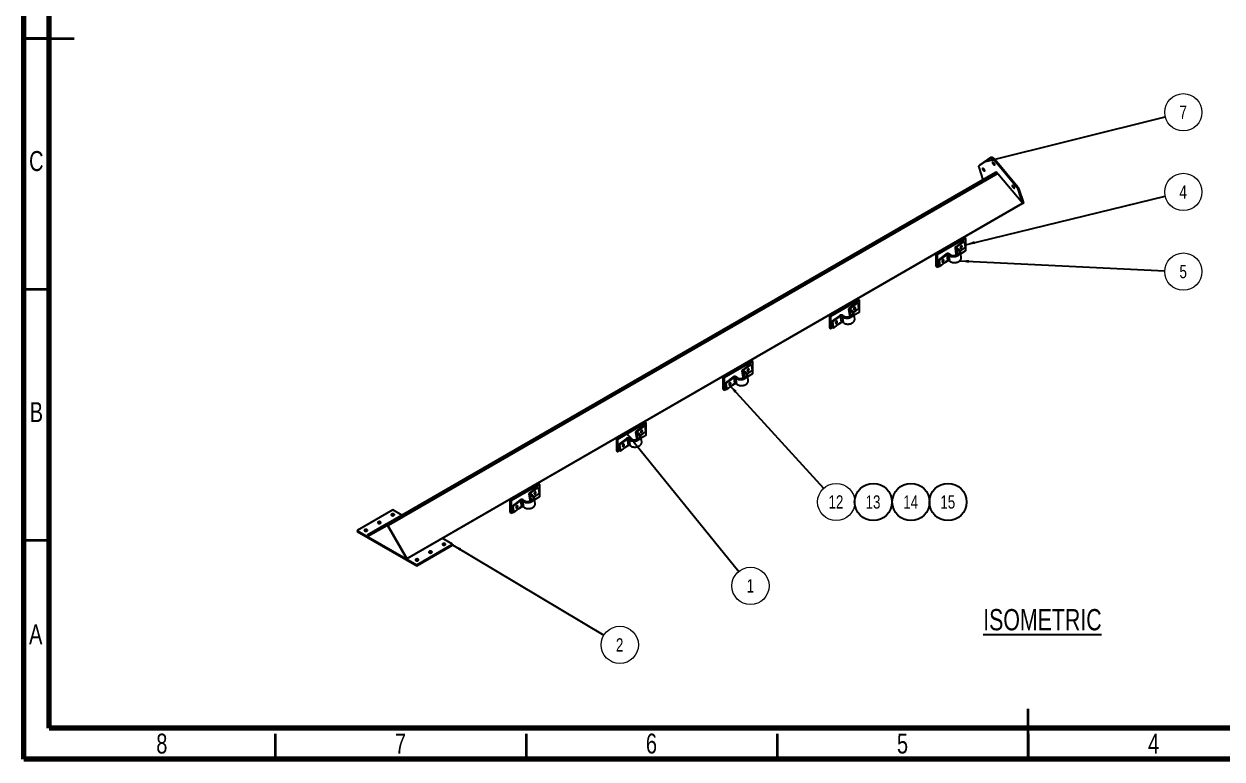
# Model space of a CAD drawing. Header units: millimetres. Extents: x 122 to 2816, y -707 to 556.
# Drawn here: x 1941.2 to 2179.8, y -316 to -169.6 of the extents above; entities that cross this region are included whole.
import ezdxf

# ---------------------------------------------------------------- set-up
doc = ezdxf.new("R2010")
doc.units = ezdxf.units.MM
doc.layers.add('FORMAT', color=7, linetype='Continuous')
doc.styles.add('SLDTEXTSTYLE7', font='TXT', dxfattribs={"width": 0.75})
doc.dimstyles.new('SLDDIMSTYLE0', dxfattribs={"dimtxt": 2.5, "dimasz": 1.852083, "dimexe": 0, "dimexo": 0.625, "dimgap": 0, "dimtad": 1, "dimdec": 0, "dimrnd": 1e-09, "dimtxsty": 'Standard', "dimsah": 1, "dimcen": 2.5, "dimazin": 3, "dimtfac": 1.852083, "dimtdec": 0, "dimtmove": 0, "dimatfit": 3, "dimfrac": 2})

# ---------------------------------------------------------------- blocks, each defined once
blk = doc.blocks.new('SW_NOTE_0_129')
at = {"color": 0, "linetype": 'Continuous', "lineweight": 0}
blk.add_circle((3.6, 0.9), 3.71, dxfattribs=at)
at = {"color": 0, "linetype": 'Continuous', "lineweight": 0, "insert": (3.57, 2.23), "char_height": 2.65, "attachment_point": 2, "style": 'SLDTEXTSTYLE7'}
blk.add_mtext('7', dxfattribs=at)
blk = doc.blocks.new('SW_NOTE_0_130')
at = {"color": 0, "linetype": 'Continuous', "lineweight": 0}
blk.add_circle((3.61, 0.87), 3.71, dxfattribs=at)
at = {"color": 0, "linetype": 'Continuous', "lineweight": 0, "insert": (3.58, 2.2), "char_height": 2.65, "attachment_point": 2, "style": 'SLDTEXTSTYLE7'}
blk.add_mtext('4', dxfattribs=at)
blk = doc.blocks.new('SW_NOTE_0_131')
at = {"color": 0, "linetype": 'Continuous', "lineweight": 0}
blk.add_circle((3.71, -0.18), 3.71, dxfattribs=at)
at = {"color": 0, "linetype": 'Continuous', "lineweight": 0, "insert": (3.68, 1.15), "char_height": 2.65, "attachment_point": 2, "style": 'SLDTEXTSTYLE7'}
blk.add_mtext('5', dxfattribs=at)
blk = doc.blocks.new('SW_NOTE_0_132')
at = {"color": 0, "linetype": 'Continuous', "lineweight": 0}
blk.add_circle((2.34, -2.88), 3.71, dxfattribs=at)
at = {"color": 0, "linetype": 'Continuous', "lineweight": 0, "insert": (2.31, -1.55), "char_height": 2.65, "attachment_point": 2, "style": 'SLDTEXTSTYLE7'}
blk.add_mtext('1', dxfattribs=at)
blk = doc.blocks.new('SW_NOTE_0_133')
at = {"color": 0, "linetype": 'Continuous', "lineweight": 0}
blk.add_circle((3.18, -1.9), 3.71, dxfattribs=at)
at = {"color": 0, "linetype": 'Continuous', "lineweight": 0, "insert": (3.16, -0.58), "char_height": 2.65, "attachment_point": 2, "style": 'SLDTEXTSTYLE7'}
blk.add_mtext('2', dxfattribs=at)
blk = doc.blocks.new('SW_NOTE_0_134')
at = {"color": 0, "linetype": 'Continuous', "lineweight": 0}
blk.add_circle((2.5, -2.74), 3.71, dxfattribs=at)
at = {"color": 0, "linetype": 'Continuous', "lineweight": 0, "insert": (2.45, -1.41), "char_height": 2.646, "attachment_point": 2, "style": 'SLDTEXTSTYLE7'}
blk.add_mtext('12', dxfattribs=at)
blk = doc.blocks.new('SW_NOTE_0_135')
at = {"layer": 'FORMAT', "color": 0}
blk.add_circle((1.95, 2.08), 3.71, dxfattribs=at)
at = {"layer": 'FORMAT', "color": 0, "insert": (1.9, 3.41), "char_height": 2.646, "attachment_point": 2, "style": 'SLDTEXTSTYLE7'}
blk.add_mtext('13', dxfattribs=at)
blk = doc.blocks.new('SW_NOTE_0_136')
at = {"layer": 'FORMAT', "color": 0}
blk.add_circle((1.95, 2.08), 3.71, dxfattribs=at)
at = {"layer": 'FORMAT', "color": 0, "insert": (1.9, 3.41), "char_height": 2.646, "attachment_point": 2, "style": 'SLDTEXTSTYLE7'}
blk.add_mtext('14', dxfattribs=at)
blk = doc.blocks.new('SW_NOTE_0_137')
at = {"layer": 'FORMAT', "color": 0}
blk.add_circle((1.95, 2.08), 3.71, dxfattribs=at)
at = {"layer": 'FORMAT', "color": 0, "insert": (1.9, 3.41), "char_height": 2.646, "attachment_point": 2, "style": 'SLDTEXTSTYLE7'}
blk.add_mtext('15', dxfattribs=at)

msp = doc.modelspace()

# ---------------------------------------------------------------- linework, layer by layer
at = {"color": 7, "linetype": 'Continuous', "lineweight": 70}
for p, q in [((1941.225354, -316.012227), (1941.225354, -29.012227)), ((1946.225354, -309.878702), (1946.225354, -32.878702)), ((2335.627826, -309.878702), (1946.225354, -309.878702)), ((2341.225354, -316.012227), (1941.225354, -316.012227))]:
    msp.add_line(p, q, dxfattribs=at)
at = {"color": 7, "linetype": 'Continuous', "lineweight": 35}
for p, q in [((1941.224354, -172.512227), (1951.226354, -172.512227)), ((1946.225354, -172.512227), (1941.225354, -172.512227)), ((1946.225354, -222.512227), (1941.225354, -222.512227)), ((1946.225354, -272.512227), (1941.225354, -272.512227)), ((2141.225354, -316.013227), (2141.225354, -306.011227)), ((1991.225354, -311.012227), (1991.225354, -316.012227)), ((2041.225354, -311.012227), (2041.225354, -316.012227)), ((2091.225354, -311.012227), (2091.225354, -316.012227)), ((2141.225354, -311.012227), (2141.225354, -316.012227))]:
    msp.add_line(p, q, dxfattribs=at)
at = {"color": 7, "linetype": 'Continuous', "lineweight": 25}
for p, q in [((2131.538569, -197.732123), (2131.376807, -197.884761)), ((2133.645324, -196.341565), (2131.391008, -197.873367)), ((2131.552769, -197.720729), (2131.391008, -197.873367)), ((2131.538569, -197.732123), (2131.552769, -197.720729)), ((2133.807085, -196.188926), (2131.552769, -197.720729)), ((2133.645324, -196.341565), (2133.807085, -196.188926)), ((2134.647858, -196.674294), (2134.486096, -196.826932)), ((2139.020005, -202.277494), (2134.486096, -196.826932)), ((2139.181767, -202.124855), (2134.647858, -196.674294)), ((2013.354454, -269.263186), (2134.751557, -199.18213)), ((2135.151557, -199.413045), (2013.754454, -269.494101)), ((2131.360161, -198.140053), (2132.184244, -200.664209)), ((2135.151557, -199.413045), (2140.156988, -205.298958)), ((2139.020005, -202.277494), (2139.181767, -202.124855)), ((2139.441518, -202.5593), (2139.279757, -202.711939)), ((2140.104033, -205.236688), (2139.279757, -202.711939)), ((2140.316614, -205.239707), (2139.441518, -202.5593)), ((2017.434454, -276.145191), (2140.075054, -205.346279)), ((2017.554454, -276.075894), (2140.156988, -205.298958)), ((2140.156988, -205.298958), (2140.075054, -205.346279)), ((2140.154852, -205.392346), (2140.101644, -205.330922)), ((2140.154852, -205.392346), (2140.129539, -205.314811)), ((2140.316614, -205.239707), (2140.154852, -205.392346)), ((2128.450191, -212.05717), (2128.626788, -212.159117)), ((2128.739925, -212.355076), (2123.08307, -215.620708)), ((2123.670177, -214.816614), (2123.95302, -214.653332)), ((2123.749975, -214.86268), (2127.992616, -212.413456)), ((2123.749975, -215.05865), (2127.992616, -212.609425)), ((2126.64601, -214.27107), (2126.819093, -215.462237)), ((2128.318933, -212.843811), (2126.78161, -214.00611)), ((2126.951316, -214.104079), (2128.488638, -212.94178)), ((2127.629975, -212.530671), (2127.912818, -212.367389)), ((2127.688098, -214.869059), (2128.661722, -214.132947)), ((2127.992616, -212.413456), (2127.912818, -212.367389)), ((2127.992616, -212.413456), (2127.992616, -212.609425)), ((2128.488638, -212.94178), (2128.318933, -212.843811)), ((2128.488638, -212.94178), (2128.661722, -214.132947)), ((2128.739925, -212.355076), (2128.739925, -214.83736)), ((2122.800228, -215.52275), (2122.623604, -215.420787)), ((2122.793337, -215.322802), (2122.969933, -215.424749)), ((2122.913365, -217.874377), (2122.913365, -215.718709)), ((2123.08307, -215.620708), (2123.08307, -218.102992)), ((2124.825018, -215.485401), (2123.287695, -216.647701)), ((2123.287695, -216.647701), (2123.457401, -216.745669)), ((2123.287695, -216.647701), (2123.460779, -217.838868)), ((2123.457401, -216.745669), (2124.994723, -215.58337)), ((2123.457401, -216.745669), (2123.630484, -217.936836)), ((2123.500444, -214.914598), (2123.749975, -215.05865)), ((2123.630484, -217.936836), (2125.167807, -216.774537)), ((2123.670177, -214.816614), (2123.749975, -214.86268)), ((2123.749975, -214.86268), (2123.749975, -215.05865)), ((2125.465282, -216.727771), (2124.46878, -217.30304)), ((2124.994723, -215.58337), (2125.167807, -216.774537)), ((2125.378111, -215.59317), (2125.551195, -216.784337)), ((2127.882333, -216.150492), (2127.709249, -214.959325)), ((2128.739925, -214.83736), (2127.772664, -215.395748)), ((2123.08307, -218.102992), (2123.026502, -218.070336)), ((2123.500688, -217.861907), (2123.08307, -218.102992)), ((2123.460779, -217.838868), (2123.630484, -217.936836)), ((2107.526721, -224.601198), (2101.869867, -227.86683)), ((2102.536772, -227.108802), (2106.779412, -224.659577)), ((2102.536772, -227.304771), (2106.779412, -224.855547)), ((2105.432806, -226.517192), (2105.60589, -227.708359)), ((2107.105729, -225.089933), (2105.568406, -226.252232)), ((2105.738112, -226.350201), (2107.275435, -225.187901)), ((2106.416772, -224.776792), (2106.699614, -224.613511)), ((2106.474895, -227.115181), (2107.448518, -226.379068)), ((2106.779412, -224.659577), (2106.699614, -224.613511)), ((2106.779412, -224.659577), (2106.779412, -224.855547)), ((2107.275435, -225.187901), (2107.105729, -225.089933)), ((2107.236988, -224.303292), (2107.413584, -224.405238)), ((2107.275435, -225.187901), (2107.448518, -226.379068)), ((2107.526721, -224.601198), (2107.526721, -227.083482)), ((2101.587024, -227.768872), (2101.4104, -227.666909)), ((2101.580134, -227.568924), (2101.75673, -227.670871)), ((2101.700161, -230.120499), (2101.700161, -227.964831)), ((2101.869867, -227.86683), (2101.869867, -230.349114)), ((2103.611814, -227.731523), (2102.074492, -228.893822)), ((2102.074492, -228.893822), (2102.244197, -228.991791)), ((2102.074492, -228.893822), (2102.247575, -230.084989)), ((2102.244197, -228.991791), (2103.78152, -227.829492)), ((2102.244197, -228.991791), (2102.417281, -230.182958)), ((2102.28724, -227.16072), (2102.536772, -227.304771)), ((2102.417281, -230.182958), (2103.954603, -229.020659)), ((2102.456974, -227.062735), (2102.739816, -226.899454)), ((2102.456974, -227.062735), (2102.536772, -227.108802)), ((2102.536772, -227.108802), (2102.536772, -227.304771)), ((2104.252078, -228.973893), (2103.255576, -229.549161)), ((2103.78152, -227.829492), (2103.954603, -229.020659)), ((2104.164908, -227.839292), (2104.337991, -229.030459)), ((2106.66913, -228.396613), (2106.496046, -227.205446)), ((2107.526721, -227.083482), (2106.559461, -227.641869)), ((2101.869867, -230.349114), (2101.813298, -230.316458)), ((2102.287485, -230.108028), (2101.869867, -230.349114)), ((2102.247575, -230.084989), (2102.417281, -230.182958)), ((2086.313518, -236.847319), (2080.656663, -240.112952)), ((2081.323568, -239.354923), (2085.566209, -236.905699)), ((2081.323568, -239.550893), (2085.566209, -237.101669)), ((2085.892526, -237.336054), (2084.355203, -238.498354)), ((2084.524909, -238.596323), (2086.062231, -237.434023)), ((2085.203568, -237.022914), (2085.486411, -236.859633)), ((2085.566209, -236.905699), (2085.486411, -236.859633)), ((2085.566209, -236.905699), (2085.566209, -237.101669)), ((2086.062231, -237.434023), (2085.892526, -237.336054)), ((2086.023785, -236.549413), (2086.200381, -236.65136)), ((2086.062231, -237.434023), (2086.235315, -238.62519)), ((2086.313518, -236.847319), (2086.313518, -239.329603)), ((2080.373821, -240.014993), (2080.197197, -239.913031)), ((2080.36693, -239.815046), (2080.543526, -239.916993)), ((2080.486958, -242.36662), (2080.486958, -240.210953)), ((2080.656663, -240.112952), (2080.656663, -242.595236)), ((2082.398611, -239.977644), (2080.861288, -241.139944)), ((2081.030994, -241.237913), (2082.568316, -240.075613)), ((2081.074037, -239.406842), (2081.323568, -239.550893)), ((2081.24377, -239.308857), (2081.526613, -239.145575)), ((2081.24377, -239.308857), (2081.323568, -239.354923)), ((2081.323568, -239.354923), (2081.323568, -239.550893)), ((2082.568316, -240.075613), (2082.7414, -241.26678)), ((2082.951704, -240.085413), (2083.124788, -241.27658)), ((2084.219603, -238.763314), (2084.392686, -239.954481)), ((2085.261691, -239.361303), (2086.235315, -238.62519)), ((2085.455926, -240.642735), (2085.282843, -239.451568)), ((2086.313518, -239.329603), (2085.346257, -239.887991)), ((2080.656663, -242.595236), (2080.600095, -242.56258)), ((2081.074281, -242.35415), (2080.656663, -242.595236)), ((2080.861288, -241.139944), (2081.030994, -241.237913)), ((2080.861288, -241.139944), (2081.034372, -242.331111)), ((2081.030994, -241.237913), (2081.204077, -242.42908)), ((2081.034372, -242.331111), (2081.204077, -242.42908)), ((2081.204077, -242.42908), (2082.7414, -241.26678)), ((2083.038875, -241.220015), (2082.042373, -241.795283)), ((2065.100314, -249.093441), (2059.44346, -252.359073)), ((2060.110365, -251.601045), (2064.353005, -249.151821)), ((2060.110365, -251.797015), (2064.353005, -249.34779)), ((2064.679322, -249.582176), (2063.142, -250.744475)), ((2063.311705, -250.842444), (2064.849028, -249.680145)), ((2063.990365, -249.269036), (2064.273208, -249.105754)), ((2064.353005, -249.151821), (2064.273208, -249.105754)), ((2064.353005, -249.151821), (2064.353005, -249.34779)), ((2064.849028, -249.680145), (2064.679322, -249.582176)), ((2064.810581, -248.795535), (2064.987177, -248.897482)), ((2064.849028, -249.680145), (2065.022112, -250.871312)), ((2065.100314, -249.093441), (2065.100314, -251.575725)), ((2059.160617, -252.261115), (2058.983994, -252.159152)), ((2059.153727, -252.061168), (2059.330323, -252.163114)), ((2059.273754, -254.612742), (2059.273754, -252.457074)), ((2059.44346, -252.359073), (2059.44346, -254.841358)), ((2061.185407, -252.223766), (2059.648085, -253.386066)), ((2059.81779, -253.484035), (2061.355113, -252.321735)), ((2059.860834, -251.652963), (2060.110365, -251.797015)), ((2060.030567, -251.554979), (2060.31341, -251.391697)), ((2060.030567, -251.554979), (2060.110365, -251.601045)), ((2060.110365, -251.601045), (2060.110365, -251.797015)), ((2061.355113, -252.321735), (2061.528197, -253.512902)), ((2061.738501, -252.331535), (2061.911585, -253.522702)), ((2063.006399, -251.009435), (2063.179483, -252.200602)), ((2064.048488, -251.607424), (2065.022112, -250.871312)), ((2064.242723, -252.888857), (2064.069639, -251.69769)), ((2065.100314, -251.575725), (2064.133054, -252.134113)), ((2059.44346, -254.841358), (2059.386891, -254.808701)), ((2059.861078, -254.600272), (2059.44346, -254.841358)), ((2059.648085, -253.386066), (2059.81779, -253.484035)), ((2059.648085, -253.386066), (2059.821168, -254.577233)), ((2059.81779, -253.484035), (2059.990874, -254.675202)), ((2059.821168, -254.577233), (2059.990874, -254.675202)), ((2059.990874, -254.675202), (2061.528197, -253.512902)), ((2061.825671, -253.466136), (2060.829169, -254.041405)), ((2043.887111, -261.339563), (2038.230257, -264.605195)), ((2038.897161, -263.847167), (2043.139802, -261.397942)), ((2038.897161, -264.043136), (2043.139802, -261.593912)), ((2043.466119, -261.828298), (2041.928796, -262.990597)), ((2042.098502, -263.088566), (2043.635824, -261.926267)), ((2042.777161, -261.515158), (2043.060004, -261.351876)), ((2043.139802, -261.397942), (2043.060004, -261.351876)), ((2043.139802, -261.397942), (2043.139802, -261.593912)), ((2043.635824, -261.926267), (2043.466119, -261.828298)), ((2043.597378, -261.041657), (2043.773974, -261.143604)), ((2043.635824, -261.926267), (2043.808908, -263.117433)), ((2043.887111, -261.339563), (2043.887111, -263.821847)), ((2037.947414, -264.507237), (2037.77079, -264.405274)), ((2037.940523, -264.307289), (2038.11712, -264.409236)), ((2038.060551, -266.858864), (2038.060551, -264.703196)), ((2038.230257, -264.605195), (2038.230257, -267.087479)), ((2039.972204, -264.469888), (2038.434881, -265.632187)), ((2038.604587, -265.730156), (2040.141909, -264.567857)), ((2038.64763, -263.899085), (2038.897161, -264.043136)), ((2038.817363, -263.8011), (2039.100206, -263.637819)), ((2038.817363, -263.8011), (2038.897161, -263.847167)), ((2038.897161, -263.847167), (2038.897161, -264.043136)), ((2040.141909, -264.567857), (2040.314993, -265.759024)), ((2040.525297, -264.577657), (2040.698381, -265.768824)), ((2041.793196, -263.255557), (2041.96628, -264.446724)), ((2042.835284, -263.853546), (2043.808908, -263.117433)), ((2043.029519, -265.134978), (2042.856436, -263.943811)), ((2043.887111, -263.821847), (2042.919851, -264.380234)), ((2014.685825, -266.39436), (2007.614757, -270.4764)), ((2016.504885, -267.444481), (2014.685825, -266.39436)), ((2038.230257, -267.087479), (2038.173688, -267.054823)), ((2038.647875, -266.846394), (2038.230257, -267.087479)), ((2038.434881, -265.632187), (2038.604587, -265.730156)), ((2038.434881, -265.632187), (2038.607965, -266.823354)), ((2038.604587, -265.730156), (2038.777671, -266.921323)), ((2038.607965, -266.823354), (2038.777671, -266.921323)), ((2038.777671, -266.921323), (2040.314993, -265.759024)), ((2040.612468, -265.712258), (2039.615966, -266.287526)), ((2013.354454, -269.263186), (2009.554454, -271.457592)), ((2009.674454, -271.665438), (2013.462602, -269.478587)), ((2009.674454, -271.665438), (2013.454454, -269.482581)), ((2013.654454, -269.598039), (2017.434454, -276.145191)), ((2017.554454, -276.075894), (2013.754454, -269.494101)), ((2007.614757, -270.4764), (2019.494151, -277.334229)), ((2007.614757, -270.4764), (2007.614757, -270.67237)), ((2007.614757, -270.67237), (2019.494151, -277.530198)), ((2009.554454, -271.457592), (2009.674454, -271.665438)), ((2019.494151, -277.334229), (2026.565219, -273.252188)), ((2019.494151, -277.530198), (2026.565219, -273.448158)), ((2026.565219, -273.252188), (2024.505522, -272.06315)), ((2026.565219, -273.252188), (2026.565219, -273.448158)), ((2017.434454, -276.145191), (2017.554454, -276.075894)), ((2019.494151, -277.334229), (2019.494151, -277.530198))]:
    msp.add_line(p, q, dxfattribs=at)
at = {"color": 8, "linetype": 'Continuous', "lineweight": 25}
for p, q in [((2128.626788, -212.159117), (2127.992616, -212.525216)), ((2126.913815, -214.505481), (2127.075875, -215.620783)), ((2126.951316, -214.104079), (2126.986216, -214.344265)), ((2123.67704, -215.016545), (2122.969933, -215.424749)), ((2105.738112, -226.350201), (2105.773012, -226.590386)), ((2107.413584, -224.405238), (2106.779412, -224.771338)), ((2102.463837, -227.262667), (2101.75673, -227.670871)), ((2105.700612, -226.751602), (2105.862672, -227.866905)), ((2086.200381, -236.65136), (2085.566209, -237.01746)), ((2081.250633, -239.508789), (2080.543526, -239.916993)), ((2084.487408, -238.997724), (2084.649468, -240.113026)), ((2084.524909, -238.596323), (2084.559809, -238.836508)), ((2064.987177, -248.897482), (2064.353005, -249.263581)), ((2060.03743, -251.75491), (2059.330323, -252.163114)), ((2063.274205, -251.243846), (2063.436265, -252.359148)), ((2063.311705, -250.842444), (2063.346606, -251.08263)), ((2043.773974, -261.143604), (2043.139802, -261.509703)), ((2038.824226, -264.001032), (2038.11712, -264.409236)), ((2042.061002, -263.489967), (2042.223062, -264.60527)), ((2042.098502, -263.088566), (2042.133402, -263.328751))]:
    msp.add_line(p, q, dxfattribs=at)
at = {"color": 7, "linetype": 'Continuous', "lineweight": 25, "flags": 128}
for points in [[(2131.391008, -197.873367), (2131.370247, -197.891487), (2131.354149, -197.914432), (2131.342846, -197.942011), (2131.336436, -197.97399), (2131.33497, -198.010103), (2131.338462, -198.050046), (2131.346883, -198.093485), (2131.360161, -198.140053)], [(2134.486096, -196.826932), (2134.412749, -196.743385), (2134.334874, -196.663564), (2134.253989, -196.589022), (2134.171666, -196.52121), (2134.089509, -196.461449), (2134.009116, -196.410902), (2133.932052, -196.370552), (2133.859818, -196.341184), (2133.793819, -196.323371), (2133.735339, -196.317459), (2133.685517, -196.323563), (2133.645324, -196.341565)], [(2133.807085, -196.188926), (2133.847279, -196.170925), (2133.897101, -196.164821), (2133.95558, -196.170733), (2134.02158, -196.188546), (2134.093814, -196.217913), (2134.170878, -196.258263), (2134.25127, -196.308811), (2134.333428, -196.368572), (2134.41575, -196.436383), (2134.496636, -196.510925), (2134.57451, -196.590747), (2134.647858, -196.674294)], [(2134.582582, -197.60497), (2134.562583, -197.556866), (2134.53294, -197.504903), (2134.495038, -197.451512), (2134.450648, -197.399188), (2134.401848, -197.350378), (2134.350917, -197.307365), (2134.300239, -197.272159), (2134.252183, -197.246408), (2134.208995, -197.231315), (2134.172696, -197.227585), (2134.144982, -197.235394), (2134.127149, -197.254376), (2134.120032, -197.283643), (2134.123962, -197.321828), (2134.138757, -197.367143), (2134.163724, -197.417472), (2134.197696, -197.47046), (2134.239085, -197.523629), (2134.285954, -197.574494), (2134.336114, -197.620677), (2134.387217, -197.660017), (2134.436876, -197.690675), (2134.482767, -197.711217), (2134.522745, -197.720684), (2134.55494, -197.718633), (2134.577848, -197.705158), (2134.590396, -197.680891), (2134.591999, -197.646967), (2134.582582, -197.60497)], [(2132.553487, -198.772031), (2132.533489, -198.723927), (2132.503846, -198.671964), (2132.465943, -198.618573), (2132.421554, -198.566249), (2132.372753, -198.517439), (2132.321823, -198.474426), (2132.271145, -198.43922), (2132.223089, -198.413469), (2132.179901, -198.398376), (2132.143602, -198.394646), (2132.115888, -198.402455), (2132.098055, -198.421437), (2132.090938, -198.450704), (2132.094868, -198.488889), (2132.109663, -198.534204), (2132.13463, -198.584533), (2132.168602, -198.637521), (2132.209991, -198.69069), (2132.25686, -198.741555), (2132.30702, -198.787738), (2132.358123, -198.827078), (2132.407782, -198.857736), (2132.453673, -198.878278), (2132.49365, -198.887745), (2132.525846, -198.885694), (2132.548754, -198.872219), (2132.561302, -198.847952), (2132.562905, -198.814028), (2132.553487, -198.772031)], [(2138.493184, -202.200945), (2138.473186, -202.152841), (2138.443543, -202.100878), (2138.40564, -202.047487), (2138.361251, -201.995163), (2138.31245, -201.946353), (2138.26152, -201.90334), (2138.210842, -201.868134), (2138.162786, -201.842383), (2138.119598, -201.82729), (2138.083299, -201.82356), (2138.055585, -201.831369), (2138.037752, -201.850351), (2138.030635, -201.879618), (2138.034565, -201.917803), (2138.04936, -201.963119), (2138.074327, -202.013447), (2138.108299, -202.066435), (2138.149688, -202.119604), (2138.196557, -202.17047), (2138.246717, -202.216652), (2138.29782, -202.255992), (2138.347479, -202.28665), (2138.39337, -202.307192), (2138.433347, -202.316659), (2138.465543, -202.314608), (2138.488451, -202.301133), (2138.500999, -202.276867), (2138.502602, -202.242942), (2138.493184, -202.200945)], [(2125.378111, -215.59317), (2125.444076, -215.665434), (2125.52228, -215.731475), (2125.6118, -215.790515), (2125.711581, -215.841857), (2125.820446, -215.884897), (2125.937113, -215.919127), (2126.060205, -215.944143), (2126.188272, -215.959651), (2126.319804, -215.965467), (2126.453249, -215.961523), (2126.587035, -215.947866), (2126.719584, -215.924656), (2126.849334, -215.892168), (2126.974755, -215.850784), (2127.094367, -215.800992), (2127.206762, -215.743379), (2127.310614, -215.678624), (2127.404698, -215.607492), (2127.487905, -215.53082), (2127.559254, -215.449512), (2127.617905, -215.364527), (2127.663165, -215.276867), (2127.694501, -215.187566), (2127.711544, -215.097676), (2127.714093, -215.008257), (2127.702116, -214.920363), (2127.675757, -214.835031), (2127.635325, -214.753267), (2127.581298, -214.676034), (2127.514311, -214.604243), (2127.435156, -214.53874), (2127.344765, -214.480299), (2127.244203, -214.429607), (2127.134657, -214.387262), (2127.017418, -214.353765)], [(2126.913815, -214.505481), (2127.016925, -214.535399), (2127.112494, -214.57381), (2127.199174, -214.620171), (2127.275743, -214.673829), (2127.341122, -214.734027), (2127.394387, -214.799916), (2127.434789, -214.870568), (2127.461757, -214.944985), (2127.474911, -215.022119), (2127.474066, -215.100882), (2127.459234, -215.180163), (2127.430623, -215.258845), (2127.388637, -215.335817), (2127.333869, -215.409994), (2127.267091, -215.480331), (2127.189243, -215.545836), (2127.101424, -215.605584), (2127.004873, -215.658733), (2126.900951, -215.704535), (2126.791123, -215.742342), (2126.676937, -215.771622), (2126.560005, -215.791962), (2126.441975, -215.803076), (2126.324511, -215.804805), (2126.209269, -215.797127), (2126.097876, -215.780149), (2125.991901, -215.754111), (2125.892839, -215.71938), (2125.802087, -215.676445), (2125.720924, -215.625913), (2125.650495, -215.568495), (2125.591793, -215.505001)], [(2126.78161, -214.00611), (2126.728986, -214.052639), (2126.688042, -214.103619), (2126.659999, -214.157532), (2126.645692, -214.212772), (2126.645547, -214.267692), (2126.659569, -214.320656), (2126.68734, -214.370086), (2126.728032, -214.414509), (2126.780433, -214.452602), (2126.842982, -214.48323), (2126.913815, -214.505481)], [(2127.017418, -214.353765), (2126.969735, -214.337366), (2126.930555, -214.313361), (2126.902081, -214.2831), (2126.885912, -214.248284), (2126.882958, -214.210868), (2126.893384, -214.172957), (2126.916605, -214.136681), (2126.951316, -214.104079)], [(2127.90236, -214.244356), (2127.943251, -214.20721), (2127.979942, -214.161171), (2128.010127, -214.109132), (2128.031909, -214.054363), (2128.04392, -214.000304), (2128.045404, -213.950354), (2128.036269, -213.907651), (2128.017089, -213.874876), (2127.989069, -213.854091), (2127.953969, -213.846601), (2127.913995, -213.852877), (2127.871659, -213.872523), (2127.82962, -213.904307), (2127.79052, -213.94623), (2127.756817, -213.995659), (2127.730627, -214.049488), (2127.713596, -214.104334), (2127.706795, -214.156751), (2127.71065, -214.203447), (2127.72492, -214.241485), (2127.748708, -214.268478), (2127.780519, -214.282728), (2127.818354, -214.28334), (2127.859837, -214.270276), (2127.90236, -214.244356)], [(2124.268688, -216.99161), (2124.30958, -216.954464), (2124.346271, -216.908425), (2124.376455, -216.856385), (2124.398237, -216.801616), (2124.410248, -216.747558), (2124.411733, -216.697608), (2124.402598, -216.654904), (2124.383418, -216.62213), (2124.355397, -216.601345), (2124.320298, -216.593855), (2124.280323, -216.60013), (2124.237987, -216.619777), (2124.195948, -216.651561), (2124.156849, -216.693484), (2124.123145, -216.742913), (2124.096955, -216.796741), (2124.079924, -216.851588), (2124.073123, -216.904005), (2124.076979, -216.9507), (2124.091249, -216.988739), (2124.115036, -217.015732), (2124.146847, -217.029982), (2124.184683, -217.030594), (2124.226165, -217.01753), (2124.268688, -216.99161)], [(2125.591793, -215.505001), (2125.548921, -215.461611), (2125.494593, -215.424767), (2125.430428, -215.395568), (2125.358338, -215.374884), (2125.28047, -215.36333), (2125.199144, -215.361251), (2125.116784, -215.368709), (2125.035844, -215.385482), (2124.958735, -215.41107), (2124.887755, -215.44471), (2124.825018, -215.485401)], [(2124.994723, -215.58337), (2125.038972, -215.556274), (2125.090272, -215.536208), (2125.14574, -215.524299), (2125.202259, -215.521217), (2125.256651, -215.527135), (2125.30586, -215.541719), (2125.34712, -215.564151), (2125.378111, -215.59317)], [(2125.167807, -216.774537), (2125.212056, -216.747441), (2125.263356, -216.727375), (2125.318824, -216.715466), (2125.375343, -216.712384), (2125.429735, -216.718302), (2125.478944, -216.732886), (2125.520204, -216.755318), (2125.551195, -216.784337)], [(2125.551195, -216.784337), (2125.61716, -216.856601), (2125.695363, -216.922642), (2125.784883, -216.981682), (2125.884664, -217.033024), (2125.99353, -217.076064), (2126.110197, -217.110294), (2126.233289, -217.13531), (2126.361356, -217.150818), (2126.492888, -217.156634), (2126.626333, -217.15269), (2126.760119, -217.139033), (2126.892668, -217.115823), (2127.022418, -217.083335), (2127.147838, -217.041951), (2127.267451, -216.992159), (2127.379846, -216.934546), (2127.483697, -216.869791), (2127.577781, -216.798659), (2127.660989, -216.721987), (2127.732338, -216.640679), (2127.790989, -216.555694), (2127.836249, -216.468034), (2127.867585, -216.378733), (2127.884628, -216.288843), (2127.887176, -216.199424), (2127.882333, -216.150492)], [(2104.164908, -227.839292), (2104.230873, -227.911555), (2104.309076, -227.977597), (2104.398596, -228.036636), (2104.498377, -228.087979), (2104.607243, -228.131019), (2104.72391, -228.165249), (2104.847002, -228.190265), (2104.975069, -228.205772), (2105.1066, -228.211589), (2105.240046, -228.207645), (2105.373832, -228.193988), (2105.506381, -228.170778), (2105.636131, -228.13829), (2105.761551, -228.096906), (2105.881164, -228.047113), (2105.993559, -227.989501), (2106.09741, -227.924746), (2106.191494, -227.853613), (2106.274701, -227.776941), (2106.346051, -227.695634), (2106.404702, -227.610649), (2106.449962, -227.522989), (2106.481298, -227.433688), (2106.498341, -227.343798), (2106.500889, -227.254379), (2106.488913, -227.166485), (2106.462554, -227.081153), (2106.422122, -226.999388), (2106.368094, -226.922155), (2106.301108, -226.850364), (2106.221953, -226.784862), (2106.131561, -226.72642), (2106.031, -226.675728), (2105.921454, -226.633384), (2105.804215, -226.599886)], [(2105.568406, -226.252232), (2105.515782, -226.298761), (2105.474838, -226.349741), (2105.446795, -226.403654), (2105.432488, -226.458893), (2105.432343, -226.513813), (2105.446365, -226.566777), (2105.474136, -226.616207), (2105.514828, -226.660631), (2105.56723, -226.698724), (2105.629779, -226.729352), (2105.700612, -226.751602)], [(2105.804215, -226.599886), (2105.756532, -226.583487), (2105.717352, -226.559483), (2105.688878, -226.529222), (2105.672709, -226.494405), (2105.669755, -226.45699), (2105.680181, -226.419079), (2105.703402, -226.382803), (2105.738112, -226.350201)], [(2106.689156, -226.490478), (2106.730048, -226.453332), (2106.766739, -226.407293), (2106.796923, -226.355253), (2106.818705, -226.300484), (2106.830716, -226.246426), (2106.832201, -226.196476), (2106.823066, -226.153772), (2106.803886, -226.120998), (2106.775866, -226.100213), (2106.740766, -226.092723), (2106.700792, -226.098998), (2106.658455, -226.118645), (2106.616416, -226.150429), (2106.577317, -226.192352), (2106.543613, -226.241781), (2106.517423, -226.295609), (2106.500393, -226.350456), (2106.493591, -226.402873), (2106.497447, -226.449568), (2106.511717, -226.487607), (2106.535505, -226.5146), (2106.567315, -226.52885), (2106.605151, -226.529462), (2106.646633, -226.516398), (2106.689156, -226.490478)], [(2103.055485, -229.237732), (2103.096376, -229.200585), (2103.133067, -229.154546), (2103.163252, -229.102507), (2103.185034, -229.047738), (2103.197045, -228.99368), (2103.198529, -228.94373), (2103.189394, -228.901026), (2103.170214, -228.868252), (2103.142194, -228.847467), (2103.107094, -228.839976), (2103.06712, -228.846252), (2103.024784, -228.865899), (2102.982745, -228.897682), (2102.943645, -228.939606), (2102.909942, -228.989035), (2102.883752, -229.042863), (2102.866721, -229.097709), (2102.85992, -229.150127), (2102.863775, -229.196822), (2102.878045, -229.234861), (2102.901833, -229.261853), (2102.933644, -229.276103), (2102.971479, -229.276715), (2103.012962, -229.263651), (2103.055485, -229.237732)], [(2104.37859, -227.751123), (2104.335718, -227.707733), (2104.28139, -227.670889), (2104.217225, -227.64169), (2104.145134, -227.621005), (2104.067266, -227.609451), (2103.985941, -227.607373), (2103.903581, -227.614831), (2103.822641, -227.631604), (2103.745532, -227.657191), (2103.674551, -227.690832), (2103.611814, -227.731523)], [(2103.78152, -227.829492), (2103.825769, -227.802396), (2103.877069, -227.78233), (2103.932537, -227.770421), (2103.989056, -227.767339), (2104.043448, -227.773256), (2104.092657, -227.787841), (2104.133916, -227.810273), (2104.164908, -227.839292)], [(2103.954603, -229.020659), (2103.998852, -228.993563), (2104.050152, -228.973497), (2104.105621, -228.961588), (2104.162139, -228.958506), (2104.216532, -228.964423), (2104.26574, -228.979008), (2104.307, -229.00144), (2104.337991, -229.030459)], [(2104.337991, -229.030459), (2104.403956, -229.102722), (2104.48216, -229.168764), (2104.57168, -229.227803), (2104.671461, -229.279146), (2104.780327, -229.322186), (2104.896993, -229.356415), (2105.020086, -229.381432), (2105.148153, -229.396939), (2105.279684, -229.402756), (2105.413129, -229.398812), (2105.546915, -229.385155), (2105.679465, -229.361945), (2105.809214, -229.329457), (2105.934635, -229.288073), (2106.054248, -229.23828), (2106.166642, -229.180668), (2106.270494, -229.115913), (2106.364578, -229.04478), (2106.447785, -228.968108), (2106.519135, -228.8868), (2106.577785, -228.801816), (2106.623045, -228.714156), (2106.654382, -228.624855), (2106.671424, -228.534965), (2106.673973, -228.445546), (2106.66913, -228.396613)], [(2105.700612, -226.751602), (2105.803722, -226.781521), (2105.899291, -226.819931), (2105.985971, -226.866292), (2106.06254, -226.91995), (2106.127918, -226.980148), (2106.181184, -227.046038), (2106.221585, -227.116689), (2106.248553, -227.191107), (2106.261708, -227.268241), (2106.260863, -227.347004), (2106.24603, -227.426285), (2106.21742, -227.504966), (2106.175434, -227.581939), (2106.120666, -227.656116), (2106.053887, -227.726453), (2105.97604, -227.791957), (2105.888221, -227.851705), (2105.79167, -227.904855), (2105.687747, -227.950656), (2105.577919, -227.988464), (2105.463734, -228.017744), (2105.346801, -228.038084), (2105.228771, -228.049197), (2105.111307, -228.050927), (2104.996066, -228.043249), (2104.884672, -228.026271), (2104.778697, -228.000233), (2104.679635, -227.965502), (2104.588883, -227.922567), (2104.50772, -227.872034), (2104.437292, -227.814617), (2104.37859, -227.751123)], [(2084.355203, -238.498354), (2084.302579, -238.544883), (2084.261635, -238.595863), (2084.233592, -238.649776), (2084.219285, -238.705015), (2084.21914, -238.759935), (2084.233162, -238.812899), (2084.260933, -238.862329), (2084.301625, -238.906753), (2084.354026, -238.944846), (2084.416575, -238.975474), (2084.487408, -238.997724)], [(2085.475953, -238.7366), (2085.516844, -238.699453), (2085.553535, -238.653414), (2085.58372, -238.601375), (2085.605502, -238.546606), (2085.617513, -238.492548), (2085.618997, -238.442598), (2085.609863, -238.399894), (2085.590682, -238.36712), (2085.562662, -238.346335), (2085.527562, -238.338845), (2085.487588, -238.34512), (2085.445252, -238.364767), (2085.403213, -238.39655), (2085.364113, -238.438474), (2085.33041, -238.487903), (2085.30422, -238.541731), (2085.287189, -238.596577), (2085.280388, -238.648995), (2085.284243, -238.69569), (2085.298513, -238.733729), (2085.322301, -238.760721), (2085.354112, -238.774971), (2085.391947, -238.775583), (2085.43343, -238.762519), (2085.475953, -238.7366)], [(2083.165387, -239.997245), (2083.122514, -239.953854), (2083.068186, -239.917011), (2083.004021, -239.887812), (2082.931931, -239.867127), (2082.854063, -239.855573), (2082.772737, -239.853494), (2082.690377, -239.860952), (2082.609437, -239.877725), (2082.532328, -239.903313), (2082.461348, -239.936953), (2082.398611, -239.977644)], [(2082.568316, -240.075613), (2082.612565, -240.048518), (2082.663865, -240.028452), (2082.719333, -240.016543), (2082.775852, -240.01346), (2082.830244, -240.019378), (2082.879453, -240.033963), (2082.920713, -240.056395), (2082.951704, -240.085413)], [(2082.951704, -240.085413), (2083.017669, -240.157677), (2083.095873, -240.223718), (2083.185393, -240.282758), (2083.285174, -240.334101), (2083.394039, -240.37714), (2083.510706, -240.41137), (2083.633799, -240.436386), (2083.761866, -240.451894), (2083.893397, -240.45771), (2084.026842, -240.453767), (2084.160628, -240.440109), (2084.293177, -240.4169), (2084.422927, -240.384411), (2084.548348, -240.343027), (2084.66796, -240.293235), (2084.780355, -240.235622), (2084.884207, -240.170868), (2084.978291, -240.099735), (2085.061498, -240.023063), (2085.132848, -239.941755), (2085.191498, -239.85677), (2085.236758, -239.769111), (2085.268095, -239.679809), (2085.285137, -239.589919), (2085.287686, -239.5005), (2085.27571, -239.412607), (2085.24935, -239.327274), (2085.208918, -239.24551), (2085.154891, -239.168277), (2085.087905, -239.096486), (2085.008749, -239.030984), (2084.918358, -238.972542), (2084.817796, -238.92185), (2084.70825, -238.879506), (2084.591011, -238.846008)], [(2083.124788, -241.27658), (2083.190753, -241.348844), (2083.268957, -241.414885), (2083.358476, -241.473925), (2083.458257, -241.525267), (2083.567123, -241.568307), (2083.68379, -241.602537), (2083.806882, -241.627553), (2083.934949, -241.643061), (2084.066481, -241.648877), (2084.199926, -241.644934), (2084.333712, -241.631276), (2084.466261, -241.608067), (2084.596011, -241.575578), (2084.721431, -241.534194), (2084.841044, -241.484402), (2084.953439, -241.426789), (2085.05729, -241.362035), (2085.151374, -241.290902), (2085.234582, -241.21423), (2085.305931, -241.132922), (2085.364582, -241.047937), (2085.409842, -240.960278), (2085.441178, -240.870976), (2085.458221, -240.781086), (2085.460769, -240.691667), (2085.455926, -240.642735)], [(2084.487408, -238.997724), (2084.590518, -239.027642), (2084.686087, -239.066053), (2084.772768, -239.112414), (2084.849337, -239.166072), (2084.914715, -239.22627), (2084.96798, -239.29216), (2085.008382, -239.362811), (2085.03535, -239.437229), (2085.048504, -239.514363), (2085.047659, -239.593126), (2085.032827, -239.672407), (2085.004216, -239.751088), (2084.962231, -239.82806), (2084.907462, -239.902238), (2084.840684, -239.972575), (2084.762836, -240.038079), (2084.675018, -240.097827), (2084.578466, -240.150977), (2084.474544, -240.196778), (2084.364716, -240.234585), (2084.25053, -240.263866), (2084.133598, -240.284206), (2084.015568, -240.295319), (2083.898104, -240.297049), (2083.782862, -240.289371), (2083.671469, -240.272393), (2083.565494, -240.246355), (2083.466432, -240.211623), (2083.37568, -240.168689), (2083.294517, -240.118156), (2083.224088, -240.060738), (2083.165387, -239.997245)], [(2084.591011, -238.846008), (2084.543328, -238.829609), (2084.504149, -238.805604), (2084.475674, -238.775343), (2084.459505, -238.740527), (2084.456551, -238.703112), (2084.466978, -238.665201), (2084.490198, -238.628925), (2084.524909, -238.596323)], [(2081.842281, -241.483853), (2081.883173, -241.446707), (2081.919864, -241.400668), (2081.950048, -241.348629), (2081.971831, -241.29386), (2081.983841, -241.239801), (2081.985326, -241.189851), (2081.976191, -241.147148), (2081.957011, -241.114373), (2081.928991, -241.093588), (2081.893891, -241.086098), (2081.853917, -241.092374), (2081.81158, -241.11202), (2081.769541, -241.143804), (2081.730442, -241.185727), (2081.696738, -241.235156), (2081.670548, -241.288985), (2081.653518, -241.343831), (2081.646716, -241.396248), (2081.650572, -241.442944), (2081.664842, -241.480982), (2081.68863, -241.507975), (2081.720441, -241.522225), (2081.758276, -241.522837), (2081.799758, -241.509773), (2081.842281, -241.483853)], [(2082.7414, -241.26678), (2082.785649, -241.239685), (2082.836949, -241.219619), (2082.892417, -241.20771), (2082.948936, -241.204627), (2083.003328, -241.210545), (2083.052537, -241.22513), (2083.093797, -241.247562), (2083.124788, -241.27658)], [(2061.952183, -252.243366), (2061.909311, -252.199976), (2061.854983, -252.163132), (2061.790818, -252.133933), (2061.718727, -252.113249), (2061.640859, -252.101695), (2061.559534, -252.099616), (2061.477174, -252.107074), (2061.396234, -252.123847), (2061.319125, -252.149435), (2061.248144, -252.183075), (2061.185407, -252.223766)], [(2061.355113, -252.321735), (2061.399362, -252.294639), (2061.450662, -252.274573), (2061.50613, -252.262664), (2061.562649, -252.259582), (2061.617041, -252.2655), (2061.66625, -252.280084), (2061.70751, -252.302516), (2061.738501, -252.331535)], [(2061.738501, -252.331535), (2061.804466, -252.403799), (2061.882669, -252.46984), (2061.972189, -252.52888), (2062.07197, -252.580222), (2062.180836, -252.623262), (2062.297503, -252.657492), (2062.420595, -252.682508), (2062.548662, -252.698016), (2062.680194, -252.703832), (2062.813639, -252.699888), (2062.947425, -252.686231), (2063.079974, -252.663021), (2063.209724, -252.630533), (2063.335144, -252.589149), (2063.454757, -252.539357), (2063.567152, -252.481744), (2063.671003, -252.416989), (2063.765087, -252.345857), (2063.848295, -252.269185), (2063.919644, -252.187877), (2063.978295, -252.102892), (2064.023555, -252.015232), (2064.054891, -251.925931), (2064.071934, -251.836041), (2064.074482, -251.746622), (2064.062506, -251.658728), (2064.036147, -251.573396), (2063.995715, -251.491632), (2063.941687, -251.414399), (2063.874701, -251.342608), (2063.795546, -251.277105), (2063.705154, -251.218664), (2063.604593, -251.167972), (2063.495047, -251.125627), (2063.377808, -251.09213)], [(2061.911585, -253.522702), (2061.97755, -253.594966), (2062.055753, -253.661007), (2062.145273, -253.720047), (2062.245054, -253.771389), (2062.35392, -253.814429), (2062.470586, -253.848659), (2062.593679, -253.873675), (2062.721746, -253.889183), (2062.853277, -253.894999), (2062.986723, -253.891055), (2063.120509, -253.877398), (2063.253058, -253.854188), (2063.382807, -253.8217), (2063.508228, -253.780316), (2063.627841, -253.730524), (2063.740235, -253.672911), (2063.844087, -253.608156), (2063.938171, -253.537024), (2064.021378, -253.460352), (2064.092728, -253.379044), (2064.151378, -253.294059), (2064.196639, -253.206399), (2064.227975, -253.117098), (2064.245018, -253.027208), (2064.247566, -252.937789), (2064.242723, -252.888857)], [(2063.274205, -251.243846), (2063.377315, -251.273764), (2063.472884, -251.312175), (2063.559564, -251.358536), (2063.636133, -251.412194), (2063.701511, -251.472392), (2063.754777, -251.538281), (2063.795178, -251.608933), (2063.822147, -251.68335), (2063.835301, -251.760484), (2063.834456, -251.839247), (2063.819623, -251.918528), (2063.791013, -251.99721), (2063.749027, -252.074182), (2063.694259, -252.148359), (2063.62748, -252.218696), (2063.549633, -252.284201), (2063.461814, -252.343949), (2063.365263, -252.397098), (2063.26134, -252.4429), (2063.151512, -252.480707), (2063.037327, -252.509987), (2062.920395, -252.530327), (2062.802364, -252.541441), (2062.6849, -252.54317), (2062.569659, -252.535492), (2062.458266, -252.518514), (2062.352291, -252.492476), (2062.253228, -252.457745), (2062.162476, -252.41481), (2062.081313, -252.364278), (2062.010885, -252.30686), (2061.952183, -252.243366)], [(2063.142, -250.744475), (2063.089375, -250.791004), (2063.048432, -250.841984), (2063.020388, -250.895897), (2063.006081, -250.951137), (2063.005937, -251.006057), (2063.019958, -251.059021), (2063.047729, -251.108451), (2063.088422, -251.152874), (2063.140823, -251.190967), (2063.203372, -251.221596), (2063.274205, -251.243846)], [(2063.377808, -251.09213), (2063.330125, -251.075731), (2063.290945, -251.051726), (2063.262471, -251.021465), (2063.246302, -250.986649), (2063.243348, -250.949233), (2063.253774, -250.911322), (2063.276995, -250.875046), (2063.311705, -250.842444)], [(2064.262749, -250.982721), (2064.303641, -250.945575), (2064.340332, -250.899536), (2064.370517, -250.847497), (2064.392299, -250.792728), (2064.404309, -250.738669), (2064.405794, -250.688719), (2064.396659, -250.646016), (2064.377479, -250.613241), (2064.349459, -250.592456), (2064.314359, -250.584966), (2064.274385, -250.591242), (2064.232048, -250.610888), (2064.190009, -250.642672), (2064.15091, -250.684595), (2064.117206, -250.734024), (2064.091016, -250.787853), (2064.073986, -250.842699), (2064.067184, -250.895116), (2064.07104, -250.941812), (2064.08531, -250.97985), (2064.109098, -251.006843), (2064.140909, -251.021093), (2064.178744, -251.021705), (2064.220226, -251.008641), (2064.262749, -250.982721)], [(2060.629078, -253.729975), (2060.669969, -253.692829), (2060.70666, -253.64679), (2060.736845, -253.59475), (2060.758627, -253.539981), (2060.770638, -253.485923), (2060.772122, -253.435973), (2060.762988, -253.393269), (2060.743807, -253.360495), (2060.715787, -253.33971), (2060.680687, -253.33222), (2060.640713, -253.338495), (2060.598377, -253.358142), (2060.556338, -253.389926), (2060.517238, -253.431849), (2060.483535, -253.481278), (2060.457345, -253.535106), (2060.440314, -253.589953), (2060.433513, -253.64237), (2060.437368, -253.689065), (2060.451638, -253.727104), (2060.475426, -253.754097), (2060.507237, -253.768347), (2060.545072, -253.768959), (2060.586555, -253.755895), (2060.629078, -253.729975)], [(2061.528197, -253.512902), (2061.572445, -253.485806), (2061.623746, -253.46574), (2061.679214, -253.453831), (2061.735732, -253.450749), (2061.790125, -253.456667), (2061.839334, -253.471251), (2061.880593, -253.493683), (2061.911585, -253.522702)], [(2040.73898, -264.489488), (2040.696108, -264.446098), (2040.64178, -264.409254), (2040.577614, -264.380055), (2040.505524, -264.35937), (2040.427656, -264.347816), (2040.34633, -264.345738), (2040.263971, -264.353196), (2040.18303, -264.369969), (2040.105921, -264.395556), (2040.034941, -264.429197), (2039.972204, -264.469888)], [(2040.141909, -264.567857), (2040.186158, -264.540761), (2040.237458, -264.520695), (2040.292927, -264.508786), (2040.349445, -264.505704), (2040.403838, -264.511621), (2040.453046, -264.526206), (2040.494306, -264.548638), (2040.525297, -264.577657)], [(2040.525297, -264.577657), (2040.591262, -264.649921), (2040.669466, -264.715962), (2040.758986, -264.775001), (2040.858767, -264.826344), (2040.967633, -264.869384), (2041.084299, -264.903614), (2041.207392, -264.92863), (2041.335459, -264.944137), (2041.46699, -264.949954), (2041.600435, -264.94601), (2041.734221, -264.932353), (2041.866771, -264.909143), (2041.99652, -264.876655), (2042.121941, -264.835271), (2042.241554, -264.785479), (2042.353948, -264.727866), (2042.4578, -264.663111), (2042.551884, -264.591978), (2042.635091, -264.515306), (2042.706441, -264.433999), (2042.765091, -264.349014), (2042.810351, -264.261354), (2042.841688, -264.172053), (2042.85873, -264.082163), (2042.861279, -263.992744), (2042.849303, -263.90485), (2042.822943, -263.819518), (2042.782512, -263.737753), (2042.728484, -263.66052), (2042.661498, -263.588729), (2042.582342, -263.523227), (2042.491951, -263.464785), (2042.39139, -263.414094), (2042.281844, -263.371749), (2042.164604, -263.338251)], [(2042.061002, -263.489967), (2042.164112, -263.519886), (2042.259681, -263.558296), (2042.346361, -263.604657), (2042.42293, -263.658315), (2042.488308, -263.718513), (2042.541573, -263.784403), (2042.581975, -263.855054), (2042.608943, -263.929472), (2042.622097, -264.006606), (2042.621252, -264.085369), (2042.60642, -264.16465), (2042.577809, -264.243332), (2042.535824, -264.320304), (2042.481055, -264.394481), (2042.414277, -264.464818), (2042.336429, -264.530322), (2042.248611, -264.590071), (2042.152059, -264.64322), (2042.048137, -264.689021), (2041.938309, -264.726829), (2041.824123, -264.756109), (2041.707191, -264.776449), (2041.589161, -264.787562), (2041.471697, -264.789292), (2041.356456, -264.781614), (2041.245062, -264.764636), (2041.139087, -264.738598), (2041.040025, -264.703867), (2040.949273, -264.660932), (2040.86811, -264.610399), (2040.797681, -264.552982), (2040.73898, -264.489488)], [(2041.928796, -262.990597), (2041.876172, -263.037126), (2041.835228, -263.088106), (2041.807185, -263.142019), (2041.792878, -263.197258), (2041.792733, -263.252178), (2041.806755, -263.305142), (2041.834526, -263.354572), (2041.875218, -263.398996), (2041.927619, -263.437089), (2041.990168, -263.467717), (2042.061002, -263.489967)], [(2042.164604, -263.338251), (2042.116922, -263.321852), (2042.077742, -263.297848), (2042.049267, -263.267587), (2042.033099, -263.23277), (2042.030144, -263.195355), (2042.040571, -263.157444), (2042.063792, -263.121168), (2042.098502, -263.088566)], [(2043.049546, -263.228843), (2043.090437, -263.191697), (2043.127128, -263.145658), (2043.157313, -263.093618), (2043.179095, -263.038849), (2043.191106, -262.984791), (2043.19259, -262.934841), (2043.183456, -262.892137), (2043.164276, -262.859363), (2043.136255, -262.838578), (2043.101155, -262.831088), (2043.061181, -262.837363), (2043.018845, -262.85701), (2042.976806, -262.888794), (2042.937706, -262.930717), (2042.904003, -262.980146), (2042.877813, -263.033975), (2042.860782, -263.088821), (2042.853981, -263.141238), (2042.857836, -263.187933), (2042.872106, -263.225972), (2042.895894, -263.252965), (2042.927705, -263.267215), (2042.965541, -263.267827), (2043.007023, -263.254763), (2043.049546, -263.228843)], [(2014.459551, -267.504675), (2014.513483, -267.529702), (2014.575474, -267.54745), (2014.642625, -267.557091), (2014.711796, -267.558172), (2014.779752, -267.550645), (2014.843317, -267.53486), (2014.899517, -267.511555), (2014.945726, -267.481821), (2014.979781, -267.447048), (2015.000092, -267.408862), (2015.005708, -267.369047), (2014.996366, -267.329467), (2014.972504, -267.291971), (2014.935237, -267.258313), (2014.886308, -267.230067), (2014.828005, -267.208553), (2014.763053, -267.194778), (2014.694491, -267.189385), (2014.625523, -267.192627), (2014.559374, -267.204352), (2014.499139, -267.224012), (2014.447633, -267.250688), (2014.407264, -267.283132), (2014.37992, -267.319827), (2014.366881, -267.359057), (2014.368755, -267.398988), (2014.385454, -267.437754), (2014.416199, -267.47354), (2014.459551, -267.504675)], [(2039.415874, -265.976097), (2039.456766, -265.93895), (2039.493457, -265.892911), (2039.523642, -265.840872), (2039.545424, -265.786103), (2039.557434, -265.732045), (2039.558919, -265.682095), (2039.549784, -265.639391), (2039.530604, -265.606617), (2039.502584, -265.585832), (2039.467484, -265.578342), (2039.42751, -265.584617), (2039.385173, -265.604264), (2039.343135, -265.636047), (2039.304035, -265.677971), (2039.270331, -265.7274), (2039.244141, -265.781228), (2039.227111, -265.836074), (2039.220309, -265.888492), (2039.224165, -265.935187), (2039.238435, -265.973226), (2039.262223, -266.000218), (2039.294034, -266.014468), (2039.331869, -266.01508), (2039.373351, -266.002016), (2039.415874, -265.976097)], [(2040.314993, -265.759024), (2040.359242, -265.731928), (2040.410542, -265.711862), (2040.46601, -265.699953), (2040.522529, -265.696871), (2040.576921, -265.702788), (2040.62613, -265.717373), (2040.66739, -265.739805), (2040.698381, -265.768824)], [(2040.698381, -265.768824), (2040.764346, -265.841087), (2040.84255, -265.907129), (2040.93207, -265.966168), (2041.031851, -266.017511), (2041.140716, -266.060551), (2041.257383, -266.094781), (2041.380475, -266.119797), (2041.508542, -266.135304), (2041.640074, -266.141121), (2041.773519, -266.137177), (2041.907305, -266.12352), (2042.039854, -266.10031), (2042.169604, -266.067822), (2042.295025, -266.026438), (2042.414637, -265.976646), (2042.527032, -265.919033), (2042.630884, -265.854278), (2042.724968, -265.783145), (2042.808175, -265.706473), (2042.879524, -265.625166), (2042.938175, -265.540181), (2042.983435, -265.452521), (2043.014771, -265.36322), (2043.031814, -265.27333), (2043.034362, -265.183911), (2043.029519, -265.134978)], [(2011.772545, -269.05585), (2011.826478, -269.080877), (2011.888469, -269.098626), (2011.955619, -269.108266), (2012.02479, -269.109348), (2012.092747, -269.10182), (2012.156311, -269.086035), (2012.212511, -269.062731), (2012.25872, -269.032997), (2012.292776, -268.998224), (2012.313086, -268.960037), (2012.318702, -268.920223), (2012.309361, -268.880642), (2012.285499, -268.843146), (2012.248232, -268.809489), (2012.199303, -268.781242), (2012.140999, -268.759729), (2012.076048, -268.745953), (2012.007485, -268.740561), (2011.938517, -268.743803), (2011.872369, -268.755528), (2011.812133, -268.775188), (2011.760627, -268.801863), (2011.720258, -268.834307), (2011.692915, -268.871002), (2011.679875, -268.910232), (2011.681749, -268.950164), (2011.698448, -268.988929), (2011.729193, -269.024716), (2011.772545, -269.05585)], [(2012.270095, -269.02321), (2012.248232, -269.005458), (2012.199303, -268.977212), (2012.140999, -268.955699), (2012.076048, -268.941923), (2012.007485, -268.936531), (2011.938517, -268.939773), (2011.872369, -268.951498), (2011.812133, -268.971158), (2011.760627, -268.997833), (2011.727543, -269.02321)], [(2013.754454, -269.494101), (2013.711593, -269.428739), (2013.662694, -269.370327), (2013.609634, -269.32111), (2013.554454, -269.28298), (2013.499274, -269.257401), (2013.446215, -269.245357), (2013.397315, -269.24731), (2013.354454, -269.263186)], [(2013.454454, -269.482581), (2013.475885, -269.474643), (2013.500335, -269.473667), (2013.526864, -269.479689), (2013.554454, -269.492478), (2013.582044, -269.511543), (2013.608574, -269.536152), (2013.633024, -269.565358), (2013.654454, -269.598039)], [(2014.957101, -267.472035), (2014.935237, -267.454283), (2014.886308, -267.426037), (2014.828005, -267.404523), (2014.763053, -267.390748), (2014.694491, -267.385355), (2014.625523, -267.388597), (2014.559374, -267.400322), (2014.499139, -267.419982), (2014.447633, -267.446658), (2014.414549, -267.472035)], [(2009.085539, -270.607026), (2009.139472, -270.632052), (2009.201463, -270.649801), (2009.268614, -270.659441), (2009.337784, -270.660523), (2009.405741, -270.652996), (2009.469305, -270.63721), (2009.525506, -270.613906), (2009.571714, -270.584172), (2009.60577, -270.549399), (2009.62608, -270.511212), (2009.631696, -270.471398), (2009.622355, -270.431818), (2009.598493, -270.394322), (2009.561226, -270.360664), (2009.512297, -270.332418), (2009.453993, -270.310904), (2009.389042, -270.297129), (2009.320479, -270.291736), (2009.251511, -270.294978), (2009.185363, -270.306703), (2009.125127, -270.326363), (2009.073621, -270.353039), (2009.033252, -270.385482), (2009.005909, -270.422177), (2008.992869, -270.461408), (2008.994743, -270.501339), (2009.011443, -270.540105), (2009.042187, -270.575891), (2009.085539, -270.607026)], [(2009.58309, -270.574385), (2009.561226, -270.556634), (2009.512297, -270.528388), (2009.453993, -270.506874), (2009.389042, -270.493099), (2009.320479, -270.487706), (2009.251511, -270.490948), (2009.185363, -270.502673), (2009.125127, -270.522333), (2009.073621, -270.549008), (2009.040538, -270.574385)], [(2024.641889, -273.382813), (2024.695821, -273.40784), (2024.757812, -273.425589), (2024.824963, -273.435229), (2024.894134, -273.436311), (2024.96209, -273.428783), (2025.025655, -273.412998), (2025.081855, -273.389694), (2025.128063, -273.35996), (2025.162119, -273.325187), (2025.18243, -273.287), (2025.188045, -273.247186), (2025.178704, -273.207605), (2025.154842, -273.170109), (2025.117575, -273.136452), (2025.068646, -273.108205), (2025.010343, -273.086692), (2024.945391, -273.072916), (2024.876828, -273.067524), (2024.80786, -273.070766), (2024.741712, -273.082491), (2024.681477, -273.102151), (2024.62997, -273.128826), (2024.589602, -273.16127), (2024.562258, -273.197965), (2024.549218, -273.237195), (2024.551092, -273.277127), (2024.567792, -273.315892), (2024.598537, -273.351679), (2024.641889, -273.382813)], [(2025.139439, -273.350173), (2025.117575, -273.332421), (2025.068646, -273.304175), (2025.010343, -273.282662), (2024.945391, -273.268886), (2024.876828, -273.263494), (2024.80786, -273.266736), (2024.741712, -273.278461), (2024.681477, -273.298121), (2024.62997, -273.324796), (2024.596887, -273.350173)], [(2019.267877, -276.485164), (2019.32181, -276.510191), (2019.3838, -276.527939), (2019.450951, -276.53758), (2019.520122, -276.538662), (2019.588079, -276.531134), (2019.651643, -276.515349), (2019.707843, -276.492045), (2019.754052, -276.462311), (2019.788107, -276.427537), (2019.808418, -276.389351), (2019.814034, -276.349536), (2019.804692, -276.309956), (2019.78083, -276.27246), (2019.743564, -276.238802), (2019.694634, -276.210556), (2019.636331, -276.189043), (2019.571379, -276.175267), (2019.502817, -276.169875), (2019.433849, -276.173117), (2019.367701, -276.184842), (2019.307465, -276.204502), (2019.255959, -276.231177), (2019.21559, -276.263621), (2019.188247, -276.300316), (2019.175207, -276.339546), (2019.177081, -276.379478), (2019.19378, -276.418243), (2019.224525, -276.45403), (2019.267877, -276.485164)], [(2019.765427, -276.452524), (2019.743564, -276.434772), (2019.694634, -276.406526), (2019.636331, -276.385012), (2019.571379, -276.371237), (2019.502817, -276.365844), (2019.433849, -276.369086), (2019.367701, -276.380811), (2019.307465, -276.400471), (2019.255959, -276.427147), (2019.222875, -276.452524)], [(2021.954883, -274.933989), (2022.008815, -274.959015), (2022.070806, -274.976764), (2022.137957, -274.986404), (2022.207128, -274.987486), (2022.275084, -274.979958), (2022.338649, -274.964173), (2022.394849, -274.940869), (2022.441057, -274.911135), (2022.475113, -274.876362), (2022.495424, -274.838175), (2022.50104, -274.798361), (2022.491698, -274.758781), (2022.467836, -274.721285), (2022.430569, -274.687627), (2022.38164, -274.659381), (2022.323337, -274.637867), (2022.258385, -274.624092), (2022.189822, -274.618699), (2022.120855, -274.621941), (2022.054706, -274.633666), (2021.994471, -274.653326), (2021.942964, -274.680002), (2021.902596, -274.712445), (2021.875252, -274.74914), (2021.862213, -274.788371), (2021.864086, -274.828302), (2021.880786, -274.867068), (2021.911531, -274.902854), (2021.954883, -274.933989)], [(2022.452433, -274.901348), (2022.430569, -274.883597), (2022.38164, -274.855351), (2022.323337, -274.833837), (2022.258385, -274.820062), (2022.189822, -274.814669), (2022.120855, -274.817911), (2022.054706, -274.829636), (2021.994471, -274.849296), (2021.942964, -274.875971), (2021.909881, -274.901348)]]:
    msp.add_lwpolyline(points, dxfattribs=at)
at = {"color": 7, "linetype": 'Continuous', "lineweight": 25}
for centre, radius, start, end in [((2135.025637, -196.842766), 0.818182, 214.77646494, 231.89922241), ((2132.996543, -198.009827), 0.818182, 214.77646494, 231.89922241), ((2138.93624, -201.438741), 0.818182, 214.77646494, 231.89922241), ((2137.957805, -203.207449), 1.411767, 20.54762647, 41.20213475), ((2138.119567, -203.054811), 1.411767, 20.54762647, 41.20213475), ((2128.49429, -212.366254), 0.245889, 2.60547849, 57.39452166), ((2127.512576, -213.855652), 0.364092, 302.21840339, 357.78697314), ((2127.511804, -213.855205), 0.364882, 302.28351844, 357.71648185), ((2122.66773, -215.729887), 0.245889, 2.60547849, 57.39452166), ((2122.837436, -215.631886), 0.245889, 2.60547849, 57.39452166), ((2123.878905, -216.602906), 0.364092, 302.21840339, 357.78697314), ((2123.878133, -216.602459), 0.364882, 302.2835185, 357.71648184), ((2127.096333, -215.399796), 0.284185, 192.6926835, 248.67511518), ((2123.158999, -217.863199), 0.245889, 182.60547849, 237.39452166), ((2106.299373, -226.101774), 0.364092, 302.21840339, 357.78697314), ((2106.298601, -226.101327), 0.364882, 302.28351904, 357.71648181), ((2107.281087, -224.612375), 0.245889, 2.60547849, 57.39452166), ((2101.454527, -227.976009), 0.245889, 2.60547849, 57.39452166), ((2101.624232, -227.878008), 0.245889, 2.60547849, 57.39452166), ((2102.665701, -228.849027), 0.364092, 302.21840339, 357.78697314), ((2102.664929, -228.84858), 0.364882, 302.28351847, 357.71648184), ((2105.88313, -227.645918), 0.284185, 192.6926835, 248.67511516), ((2101.945796, -230.109321), 0.245889, 182.60547849, 237.39452166), ((2085.086169, -238.347895), 0.364092, 302.21840339, 357.78697314), ((2085.085397, -238.347448), 0.364882, 302.28352353, 357.71648152), ((2086.067883, -236.858497), 0.245889, 2.60547849, 57.39452166), ((2080.241323, -240.22213), 0.245889, 2.60547849, 57.39452166), ((2080.411029, -240.12413), 0.245889, 2.60547849, 57.39452166), ((2084.669926, -239.892039), 0.284185, 192.69268351, 248.67511525), ((2080.732592, -242.355443), 0.245889, 182.60547849, 237.39452166), ((2081.452498, -241.095149), 0.364092, 302.21840339, 357.78697314), ((2081.451726, -241.094702), 0.364882, 302.28352429, 357.71648147), ((2064.85468, -249.104619), 0.245889, 2.60547849, 57.39452166), ((2059.02812, -252.468252), 0.245889, 2.60547849, 57.39452166), ((2059.197825, -252.370251), 0.245889, 2.60547849, 57.39452166), ((2063.456723, -252.138161), 0.284185, 192.69268349, 248.67511507), ((2063.872966, -250.594017), 0.364092, 302.21840339, 357.78697314), ((2063.872194, -250.59357), 0.364882, 302.28348327, 357.7164841), ((2059.519389, -254.601564), 0.245889, 182.60547849, 237.39452166), ((2060.238523, -253.340824), 0.364882, 302.28347933, 357.71648435), ((2060.239294, -253.341271), 0.364092, 302.21840339, 357.78697314), ((2043.641476, -261.35074), 0.245889, 2.60547849, 57.39452166), ((2037.814916, -264.714374), 0.245889, 2.60547849, 57.39452166), ((2037.984622, -264.616373), 0.245889, 2.60547849, 57.39452166), ((2042.24352, -264.384283), 0.284185, 192.69268337, 248.67511385), ((2042.659763, -262.840139), 0.364092, 302.21840339, 357.78697314), ((2042.658991, -262.839692), 0.364882, 302.28354574, 357.7164801), ((2038.306186, -266.847686), 0.245889, 182.60547849, 237.39452166), ((2039.026091, -265.587392), 0.364092, 302.21840339, 357.78697314), ((2039.025319, -265.586945), 0.364882, 302.28345926, 357.71648564)]:
    msp.add_arc(centre, radius, start, end, dxfattribs=at)
msp.add_ellipse((2135.015001, -199.491915), major_axis=(-0.273677, 0.302344), ratio=0.3792939581, start_param=4.6309660782, end_param=6.201762405, dxfattribs=at)

# ---------------------------------------------------------------- block references
at = {"color": 7, "linetype": 'Continuous', "lineweight": 0}
for name, p in [('SW_NOTE_0_129', (2168.509225, -188.125612)), ('SW_NOTE_0_130', (2168.503181, -203.960601)), ('SW_NOTE_0_131', (2168.402987, -218.770534)), ('SW_NOTE_0_134', (2100.479376, -262.089824)), ('SW_NOTE_0_132', (2083.572595, -278.656143)), ('SW_NOTE_0_133', (2056.697457, -291.375735))]:
    msp.add_blockref(name, p, dxfattribs=at)
at = {"layer": 'FORMAT'}
for name, p in [('SW_NOTE_0_135', (2108.410813, -266.912886)), ('SW_NOTE_0_136', (2115.916866, -266.912886)), ('SW_NOTE_0_137', (2123.301854, -266.912886))]:
    msp.add_blockref(name, p, dxfattribs=at)

# ---------------------------------------------------------------- texts
at = {"color": 7, "linetype": 'Continuous', "lineweight": 0, "char_height": 3.96875, "attachment_point": 2, "style": 'SLDTEXTSTYLE7'}
for s, insert in [('C', (1943.684013, -194.952073)), ('B', (1943.695956, -244.952073)), ('A', (1943.565042, -289.202073)), ('8', (1968.685391, -310.952073)), ('7', (2016.185391, -310.952073)), ('6', (2066.185391, -310.952073)), ('5', (2116.185391, -310.952073)), ('4', (2166.185391, -310.952073))]:
    msp.add_mtext(s, dxfattribs=dict(at, insert=insert))
at = {"layer": 'FORMAT', "insert": (2132.257028, -286.146877), "char_height": 4.23333333, "attachment_point": 1, "style": 'SLDTEXTSTYLE7'}
msp.add_mtext('\\LISOMETRIC', dxfattribs=at)

# ---------------------------------------------------------------- leaders
at = {"color": 7, "linetype": 'Continuous', "lineweight": 0}
for points in [[(2132.518166, -197.107466), (2168.509225, -188.125612)], [(2128.739925, -213.596218), (2168.503181, -203.960601)], [(2127.536214, -216.831797), (2168.402987, -218.770534)], [(2081.696328, -241.51303), (2100.479376, -262.089824)], [(2061.085369, -250.946032), (2083.572595, -278.656143)], [(2026.565219, -273.350173), (2056.697457, -291.375735)]]:
    msp.add_leader(points, dimstyle='SLDDIMSTYLE0', dxfattribs=at)

doc.saveas('drawing.dxf')
